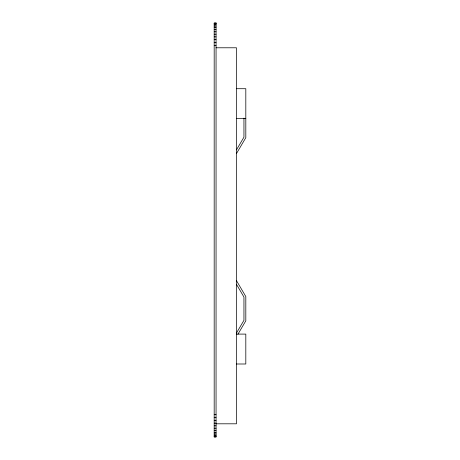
<?xml version="1.0" encoding="UTF-8"?>
<svg xmlns="http://www.w3.org/2000/svg" width="460" height="460" viewBox="0 0 460 460"><rect width="100%" height="100%" fill="white"/><g stroke="black" fill="none" stroke-linecap="round" stroke-linejoin="round"><path stroke-width="0.69" d="M236.469 149.874L243.944 137.166L243.944 118.122M236.469 153.559L245.812 137.678L245.812 88.711L236.469 88.711M236.469 333.028L243.944 320.321L243.944 297.039L236.469 284.332M237.906 334.27L245.812 320.827L245.812 296.533L236.469 280.646M214.187 23.19L216.056 23.19M214.187 23.765L216.056 23.765M214.187 24.708L216.056 24.708M214.187 26.007L216.056 26.007M214.187 27.634L216.056 27.634M214.187 29.566L216.056 29.566M214.187 31.774L216.056 31.774M214.187 34.212L216.056 34.212M214.187 36.846L216.056 36.846M214.187 39.623L216.056 39.623M214.187 42.498L216.056 42.498M214.187 45.425L216.056 45.425M216.056 47.782L236.469 47.782L236.469 423.804L216.056 423.804M236.469 118.611L245.812 118.611M236.469 334.098L245.812 334.098L245.812 363.998L236.469 363.998M214.187 414.575L216.056 414.575M214.187 417.502L216.056 417.502M214.187 420.377L216.056 420.377M214.187 423.154L216.056 423.154M214.187 425.787L216.056 425.787M214.187 428.225L216.056 428.225M214.187 430.433L216.056 430.433M214.187 432.365L216.056 432.365M214.187 433.993L216.056 433.993M214.187 435.292L216.056 435.292M214.187 436.235L216.056 436.235M214.187 436.81L216.056 436.81M216.056 23L214.187 23L214.187 437L216.056 437L216.056 23"/></g></svg>
